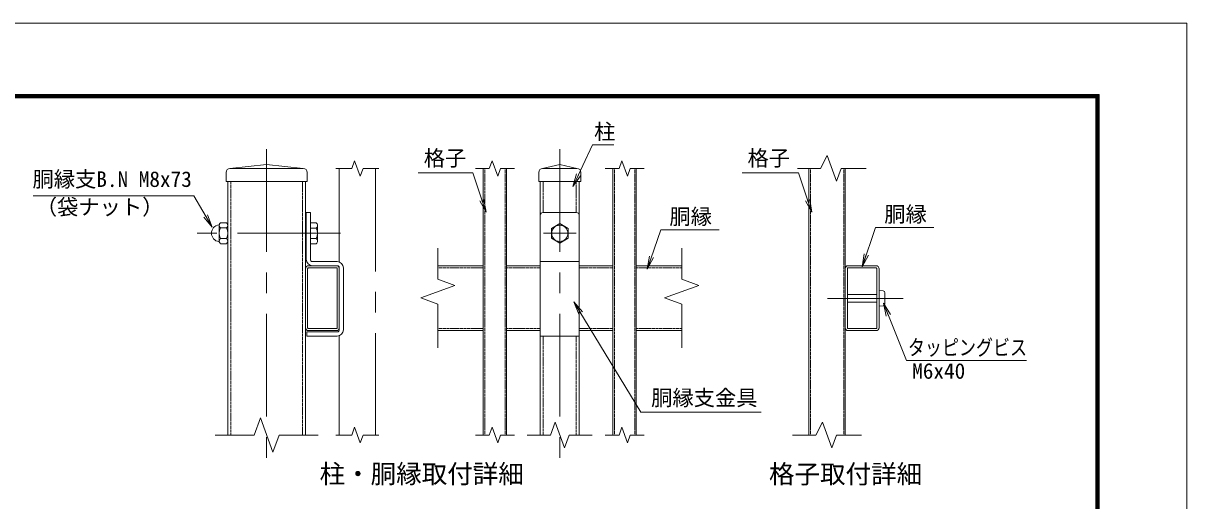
# Model space of a CAD drawing. Units: millimetres, scale not verified. Extents: x -4200 to 4200, y -2970 to 2970.
# Drawn here: x 613 to 4200, y 1497 to 2970 of the extents above; entities that cross this region are included whole.
import ezdxf
from ezdxf.enums import TextEntityAlignment as Align

# ---------------------------------------------------------------- set-up
doc = ezdxf.new("R2010")
doc.units = ezdxf.units.MM
doc.header["$LTSCALE"] = 10
doc.header["$PDMODE"] = 32
doc.header["$PDSIZE"] = 5
doc.linetypes.add('USER1', pattern=[50.8, 31.75, -6.35, 6.35, -6.35])
doc.linetypes.add('USER2', pattern=[0.375, 0.25, -0.125])
for name, color, linetype, lineweight in [('0-0_D-STR1', 1, 'Continuous', 18), ('0-1_D-BMK', 2, 'USER1', 13), ('0-5_D-STR3', 3, 'Continuous', 13), ('0-6_D-STR-DIM', 7, 'Continuous', 13), ('0-7_0', 7, 'Continuous', 18), ('0-9_D-TTL-TXT', 7, 'Continuous', 18), ('0-A_D-STR-TXT', 7, 'Continuous', 13), ('0-B_D-TTL', 7, 'Continuous', 18)]:
    doc.layers.add(name, color=color, linetype=linetype, lineweight=lineweight)
doc.styles.add('ＭＳ ゴシック', font='')
doc.styles.get('ＭＳ ゴシック').set_extended_font_data('MS Gothic')

# ---------------------------------------------------------------- blocks, each defined once
blk = doc.blocks.new('_Open')
at = {"layer": '0-7_0'}
blk.add_line((-10, 1.667), (0, 0), dxfattribs=at)
blk.add_lwpolyline([(-10, -1.667), (0, 0), (-10, 0)], dxfattribs=at)

msp = doc.modelspace()

# ---------------------------------------------------------------- linework, layer by layer
at = {"layer": '0-0_D-STR1'}
for p, q in [((1362.95, 2534.1), (1249.95, 2522.1)), ((1249.95, 2522.1), (1475.95, 2522.1)), ((1362.95, 2534.1), (1475.95, 2522.1)), ((2030.86, 2522.1), (2030.86, 1699.83)), ((2102.86, 2522.1), (2102.86, 1699.83)), ((2266.86, 2534.1), (2213.86, 2522.1)), ((2213.86, 2522.1), (2319.86, 2522.1)), ((2266.86, 2534.1), (2319.86, 2522.1)), ((2430.86, 2522.1), (2430.86, 1699.83)), ((2502.86, 2522.1), (2502.86, 1699.83)), ((3035.18, 2522.1), (3035.18, 1699.83)), ((3147.18, 2522.1), (3147.18, 1699.83)), ((1237.95, 2510.1), (1237.95, 2482.1)), ((1237.95, 2482.1), (1487.95, 2482.1)), ((1242.95, 1699.83), (1242.95, 2482.1)), ((1482.95, 2482.1), (1482.95, 1699.83)), ((1487.95, 2510.1), (1487.95, 2482.1)), ((2201.86, 2510.1), (2201.86, 2482.1)), ((2201.86, 2482.1), (2331.86, 2482.1)), ((2206.86, 2482.1), (2206.86, 2222.1)), ((2326.86, 2222.1), (2326.86, 2482.1)), ((2331.86, 2510.1), (2331.86, 2482.1)), ((1482.95, 2030.5), (1482.95, 2212.3)), ((1489.35, 2030.5), (1489.35, 2212.3)), ((1492.75, 2222.1), (1578.55, 2222.1)), ((1492.75, 2215.7), (1578.55, 2215.7)), ((1580.55, 2213.7), (1580.55, 2030.5)), ((1586.95, 2213.73), (1586.95, 2030.48)), ((1890.86, 2222.1), (2030.86, 2222.1)), ((2102.86, 2222.1), (2206.86, 2222.1)), ((2430.86, 2222.1), (2326.86, 2222.1)), ((2642.86, 2222.1), (2502.86, 2222.1)), ((3147.18, 2213.73), (3147.18, 2030.48)), ((3153.58, 2213.7), (3153.58, 2030.5)), ((3241.38, 2222.1), (3155.58, 2222.1)), ((3241.38, 2215.7), (3155.58, 2215.7)), ((3244.78, 2030.5), (3244.78, 2212.3)), ((3251.18, 2030.5), (3251.18, 2212.3)), ((1578.55, 2028.5), (1491.35, 2028.5)), ((1578.55, 2022.1), (1491.35, 2022.1)), ((1890.86, 2022.1), (2030.86, 2022.1)), ((2102.86, 2022.1), (2206.86, 2022.1)), ((2206.86, 2022.1), (2206.86, 1699.83)), ((2430.86, 2022.1), (2326.86, 2022.1)), ((2326.86, 1699.83), (2326.86, 2022.1)), ((2642.86, 2022.1), (2502.86, 2022.1)), ((3155.58, 2028.5), (3242.78, 2028.5)), ((3155.58, 2022.1), (3242.78, 2022.1))]:
    msp.add_line(p, q, dxfattribs=at)
at = {"layer": '0-0_D-STR1', "linetype": 'USER1'}
for p, q in [((1586.95, 2522.1), (1586.95, 2233.8)), ((1698.95, 2522.1), (1698.95, 1699.83)), ((1586.95, 2006.4), (1586.95, 1699.83))]:
    msp.add_line(p, q, dxfattribs=at)
at = {"layer": '0-0_D-STR1', "linetype": 'USER2'}
for p, q in [((2035.66, 2522.1), (2035.66, 1699.83)), ((2098.06, 2522.1), (2098.06, 1699.83)), ((2435.66, 2522.1), (2435.66, 1699.83)), ((2498.06, 2522.1), (2498.06, 1699.83)), ((3039.98, 2522.1), (3039.98, 1699.83)), ((3142.38, 2522.1), (3142.38, 1699.83)), ((1252.15, 1699.83), (1252.15, 2482.1)), ((1473.75, 2482.1), (1473.75, 1699.83)), ((2216.06, 2482.1), (2216.06, 2386.1)), ((2317.66, 2386.1), (2317.66, 2482.1)), ((1890.86, 2215.7), (2030.86, 2215.7)), ((2102.86, 2215.7), (2206.86, 2215.7)), ((2430.86, 2215.7), (2326.86, 2215.7)), ((2642.86, 2215.7), (2502.86, 2215.7)), ((1890.86, 2028.5), (2030.86, 2028.5)), ((2102.86, 2028.5), (2206.86, 2028.5)), ((2430.86, 2028.5), (2326.86, 2028.5)), ((2642.86, 2028.5), (2502.86, 2028.5)), ((2216.06, 2005.3), (2216.06, 1699.83)), ((2317.66, 1699.83), (2317.66, 2005.3))]:
    msp.add_line(p, q, dxfattribs=at)
at = {"layer": '0-0_D-STR1'}
for centre, radius, start, end in [((1249.95, 2510.1), 12, 90, 180), ((1475.95, 2510.1), 12, 0, 90), ((2213.86, 2510.1), 12, 90, 180), ((2319.86, 2510.1), 12, 0, 90), ((1492.75, 2212.3), 9.8, 89.99999, 180), ((1492.75, 2212.3), 3.4, 89.99998, 180), ((1578.55, 2213.7), 8.4, 359.99951, 90), ((1578.55, 2213.7), 2, 0.00008, 90), ((3155.58, 2213.7), 8.4, 90, 180.00049), ((3155.58, 2213.7), 2, 90, 179.99992), ((3241.38, 2212.3), 9.8, 0, 90.00001), ((3241.38, 2212.3), 3.4, 0, 90.00002), ((1491.35, 2030.5), 8.4, 179.9997, 270), ((1491.35, 2030.5), 2, 179.99957, 270), ((1578.55, 2030.5), 2, 270, 0.00008), ((1578.55, 2030.5), 8.4, 270, 359.99971), ((3155.58, 2030.5), 8.4, 180.00029, 270), ((3155.58, 2030.5), 2, 179.99992, 270), ((3242.78, 2030.5), 2, 270, 0.00043), ((3242.78, 2030.5), 8.4, 270, 0.0003)]:
    msp.add_arc(centre, radius, start, end, dxfattribs=at)
at = {"layer": '0-1_D-BMK'}
for p, q in [((1362.95, 2582.1), (1362.95, 1583.96)), ((1362.95, 2582.1), (1362.95, 1583.96)), ((2266.86, 2582.1), (2266.86, 1583.96)), ((2266.86, 2362.1), (2266.86, 2282.1)), ((1590.32, 2322.1), (1149.17, 2322.1)), ((2316.86, 2322.1), (2216.86, 2322.1)), ((3091.99, 2121.4), (3325.16, 2121.4))]:
    msp.add_line(p, q, dxfattribs=at)
at = {"layer": '0-5_D-STR3'}
for p, q in [((1484.95, 2386.1), (1484.95, 2241.3)), ((1484.95, 2386.1), (1497.75, 2386.1)), ((1497.75, 2386.1), (1497.75, 2241.3)), ((2206.86, 2378.1), (2206.86, 2005.3)), ((2214.86, 2386.1), (2318.86, 2386.1)), ((2326.86, 2378.1), (2326.86, 2005.3)), ((1216.95, 2347.28), (1216.95, 2297.9)), ((1216.95, 2347.28), (1216.95, 2297.9)), ((1238.95, 2354.74), (1220.95, 2354.74)), ((1220.95, 2338.54), (1238.95, 2338.54)), ((1242.95, 2347.28), (1242.95, 2297.9)), ((1242.95, 2347.28), (1242.95, 2297.9)), ((1482.95, 2338.1), (1484.95, 2338.1)), ((1497.75, 2354.5), (1497.75, 2289.7)), ((1515.75, 2354.5), (1497.75, 2354.5)), ((1515.75, 2338.3), (1497.75, 2338.3)), ((1519.75, 2347.04), (1519.75, 2297.65)), ((1220.95, 2306.14), (1238.95, 2306.14)), ((1482.95, 2306.1), (1484.95, 2306.1)), ((1515.75, 2305.9), (1497.75, 2305.9)), ((1238.95, 2289.94), (1220.95, 2289.94)), ((1515.75, 2289.7), (1497.75, 2289.7)), ((1504.15, 2234.9), (1580.55, 2234.9)), ((2206.86, 2234.9), (2326.86, 2234.9)), ((1502.15, 2222.1), (1578.55, 2222.1)), ((1586.95, 2215.71), (1586.95, 2024.51)), ((1599.75, 2215.7), (1599.75, 2024.5)), ((3231.98, 2222.1), (3155.58, 2222.1)), ((3153.58, 2133.4), (3244.78, 2133.4)), ((3251.18, 2145.4), (3264.47, 2144.24)), ((3269.58, 2104.14), (3269.58, 2138.66)), ((3153.58, 2109.4), (3244.78, 2109.4)), ((3251.18, 2097.4), (3264.47, 2098.56)), ((1486.95, 2018.1), (1580.55, 2018.1)), ((1486.95, 2018.1), (1486.95, 2005.3)), ((1486.95, 2005.3), (1580.55, 2005.3)), ((2206.86, 2005.3), (2326.86, 2005.3))]:
    msp.add_line(p, q, dxfattribs=at)
msp.add_lwpolyline([(2292.86, 2337.11), (2266.86, 2352.12), (2240.86, 2337.11), (2240.86, 2307.09), (2266.86, 2292.08), (2292.86, 2307.09)], close=True, dxfattribs=at)
msp.add_circle((2266.86, 2322.1), 25, dxfattribs=at)
for centre, radius, start, end in [((2214.86, 2378.1), 8, 90, 180), ((2318.86, 2378.1), 8, 0, 90), ((1218.95, 2322.34), 26, 97.16806, 262.83194), ((1215.46, 2350.13), 2, 277.16806, 350.16084), ((1227.1, 2346.64), 10.17, 127.21089, 232.78911), ((1251.76, 2322.34), 34.8, 152.26063, 207.73937), ((1232.8, 2346.64), 10.17, 307.21089, 52.78911), ((1208.15, 2322.34), 34.8, 332.26063, 27.73937), ((1509.6, 2346.4), 10.17, 307.21089, 52.78911), ((1484.95, 2322.1), 34.8, 332.26063, 27.73937), ((1215.46, 2294.56), 2, 16.57981, 82.83194), ((1227.15, 2298.04), 10.2, 127.42505, 232.57495), ((1232.75, 2298.04), 10.2, 307.42505, 52.57495), ((1509.55, 2297.8), 10.2, 307.42505, 52.57495), ((1504.15, 2241.3), 19.2, 180, 270), ((1504.15, 2241.3), 6.4, 180, 270), ((1580.55, 2215.7), 19.2, 0, 90), ((1580.55, 2215.7), 6.4, 0, 90), ((3263.98, 2138.66), 5.6, 0, 85), ((3263.98, 2104.14), 5.6, 275, 0), ((1580.55, 2024.5), 6.4, 270, 0), ((1580.55, 2024.5), 19.2, 270, 0)]:
    msp.add_arc(centre, radius, start, end, dxfattribs=at)
at = {"layer": '0-6_D-STR-DIM'}
for p, q in [((3091.32, 2561.74), (3070.89, 2522.1)), ((3120.18, 2482.46), (3091.32, 2561.74)), ((1576.78, 2522.1), (1625.63, 2522.1)), ((1634.29, 2545.89), (1625.63, 2522.1)), ((1651.61, 2498.31), (1634.29, 2545.89)), ((1660.26, 2522.1), (1651.61, 2498.31)), ((1660.26, 2522.1), (1709.12, 2522.1)), ((2006.69, 2522.1), (2049.55, 2522.1)), ((2058.21, 2545.89), (2049.55, 2522.1)), ((2075.52, 2498.31), (2058.21, 2545.89)), ((2084.18, 2522.1), (2075.52, 2498.31)), ((2084.18, 2522.1), (2127.04, 2522.1)), ((2406.69, 2522.1), (2449.55, 2522.1)), ((2458.21, 2545.89), (2449.55, 2522.1)), ((2475.52, 2498.31), (2458.21, 2545.89)), ((2484.18, 2522.1), (2475.52, 2498.31)), ((2484.18, 2522.1), (2527.04, 2522.1)), ((2999.46, 2522.1), (3070.89, 2522.1)), ((3134.61, 2522.1), (3120.18, 2482.46)), ((3134.61, 2522.1), (3212.03, 2522.1)), ((1890.86, 2275.81), (1890.86, 2180.58)), ((2642.86, 2275.81), (2642.86, 2180.58)), ((1838.01, 2122.86), (1943.72, 2161.34)), ((1943.72, 2161.34), (1890.86, 2180.58)), ((2590.01, 2122.86), (2695.72, 2161.34)), ((2695.72, 2161.34), (2642.86, 2180.58)), ((1890.86, 2103.62), (1838.01, 2122.86)), ((2642.86, 2103.62), (2590.01, 2122.86)), ((1890.86, 2103.62), (1890.86, 1968.39)), ((2642.86, 2103.62), (2642.86, 1968.39)), ((1343.71, 1752.69), (1324.47, 1699.83)), ((1343.71, 1752.69), (1324.47, 1699.83)), ((1382.19, 1646.97), (1343.71, 1752.69)), ((1382.19, 1646.97), (1343.71, 1752.69)), ((1634.29, 1723.62), (1625.64, 1699.83)), ((1651.61, 1676.05), (1634.29, 1723.62)), ((2058.21, 1723.62), (2049.55, 1699.83)), ((2075.52, 1676.05), (2058.21, 1723.62)), ((2252.44, 1739.48), (2238.01, 1699.83)), ((2281.29, 1660.19), (2252.44, 1739.48)), ((2458.21, 1723.62), (2449.55, 1699.83)), ((2475.52, 1676.05), (2458.21, 1723.62)), ((3076.75, 1739.48), (3056.32, 1699.83)), ((3105.61, 1660.19), (3076.75, 1739.48)), ((1204.24, 1699.83), (1324.47, 1699.83)), ((1204.24, 1699.83), (1324.47, 1699.83)), ((1401.43, 1699.83), (1382.19, 1646.97)), ((1401.43, 1699.83), (1382.19, 1646.97)), ((1401.43, 1699.83), (1521.66, 1699.83)), ((1401.43, 1699.83), (1521.66, 1699.83)), ((1576.78, 1699.83), (1625.64, 1699.83)), ((1660.27, 1699.83), (1651.61, 1676.05)), ((1660.27, 1699.83), (1709.12, 1699.83)), ((2006.69, 1699.83), (2049.55, 1699.83)), ((2084.18, 1699.83), (2075.52, 1676.05)), ((2084.18, 1699.83), (2127.04, 1699.83)), ((2166.58, 1699.83), (2238.01, 1699.83)), ((2295.72, 1699.83), (2281.29, 1660.19)), ((2295.72, 1699.83), (2367.15, 1699.83)), ((2406.69, 1699.83), (2449.55, 1699.83)), ((2484.18, 1699.83), (2475.52, 1676.05)), ((2484.18, 1699.83), (2527.04, 1699.83)), ((2984.89, 1699.83), (3056.32, 1699.83)), ((3120.04, 1699.83), (3105.61, 1660.19)), ((3120.04, 1699.83), (3197.46, 1699.83))]:
    msp.add_line(p, q, dxfattribs=at)
at = {"layer": '0-9_D-TTL-TXT'}
msp.add_point((2005.8, 1593.9), dxfattribs=at)
at = {"layer": '0-A_D-STR-TXT'}
for points in [[(2433.48, 2594.79), (2367.92, 2594.79), (2308.15, 2468.02)], [(1830.64, 2508.26), (1998.24, 2508.26), (2039.12, 2388.81)], [(2828.95, 2508.26), (3002.56, 2508.26), (3043.43, 2388.81)], [(643.26, 2437.89), (1138.54, 2437.89), (1194.16, 2342.99)], [(2757.83, 2333), (2578.22, 2333), (2537.34, 2213.56)], [(3420.26, 2340.16), (3240.66, 2340.16), (3199.78, 2220.71)], [(2888.07, 1770.01), (2516.84, 1770.01), (2311.57, 2108.55)], [(3705.66, 1929.28), (3336.28, 1929.28), (3265.72, 2104.37)]]:
    msp.add_lwpolyline(points, dxfattribs=at)
at = {"layer": '0-B_D-TTL'}
for points in [[(-4199.96, -2969.91), (4200.04, -2969.91), (4200.04, 2970.09), (-4199.96, 2970.09)], [(-3929.96, 2750.09), (3930.04, 2750.09), (3930.04, -2749.91), (-3929.96, -2749.91)], [(-3927.46, 2747.59), (3927.54, 2747.59), (3927.54, -2747.41), (-3927.46, -2747.41)], [(-3924.96, 2745.09), (3925.04, 2745.09), (3925.04, -2744.91), (-3924.96, -2744.91)], [(-3922.46, 2742.59), (3922.54, 2742.59), (3922.54, -2742.41), (-3922.46, -2742.41)], [(-3919.96, 2740.09), (3920.04, 2740.09), (3920.04, -2739.91), (-3919.96, -2739.91)]]:
    msp.add_lwpolyline(points, close=True, dxfattribs=at)

# ---------------------------------------------------------------- block references
at = {"layer": '0-A_D-STR-TXT', "xscale": 4, "yscale": 4}
for p, rotation in [((2307.29, 2466.21), 244.75675), ((2039.77, 2386.92), 288.89187), ((3044.08, 2386.92), 288.89187), ((1195.17, 2341.26), 300.37182), ((2536.7, 2211.66), 251.10813), ((3199.13, 2218.82), 251.10813), ((2310.53, 2110.26), 121.22996), ((3264.97, 2106.22), 111.95096)]:
    msp.add_blockref('_Open', p, dxfattribs=dict(at, rotation=rotation))

# ---------------------------------------------------------------- texts
at = {"layer": '0-9_D-TTL-TXT', "style": 'ＭＳ ゴシック'}
for s, p in [('柱・胴縁取付詳細', (1526.21, 1533.85)), ('格子取付詳細', (2911.88, 1533.3))]:
    msp.add_text(s, height=57.7, dxfattribs=at).set_placement(p, align=Align.BOTTOM_LEFT)
at = {"layer": '0-A_D-STR-TXT', "style": 'ＭＳ ゴシック'}
for s, p in [('柱', (2372.6, 2597.17)), ('格子', (1847.38, 2515.68)), ('格子', (2845.69, 2515.68)), ('胴縁支B.N M8x73', (640.98, 2450.73)), ('（袋ナット）', (651.17, 2364.96)), ('胴縁', (2604.95, 2335.38)), ('胴縁', (3267.38, 2342.54)), ('M6x40', (3353.54, 1859.01)), ('胴縁支金具', (2548.59, 1776.4))]:
    msp.add_text(s, height=48.09, dxfattribs=at).set_placement(p, align=Align.BOTTOM_LEFT)
at = {"layer": '0-A_D-STR-TXT', "style": 'ＭＳ ゴシック', "width": 0.8}
msp.add_text('タッピングビス', height=48.09, dxfattribs=at).set_placement((3340.28, 1931.49), align=Align.BOTTOM_LEFT)

doc.saveas('drawing.dxf')
